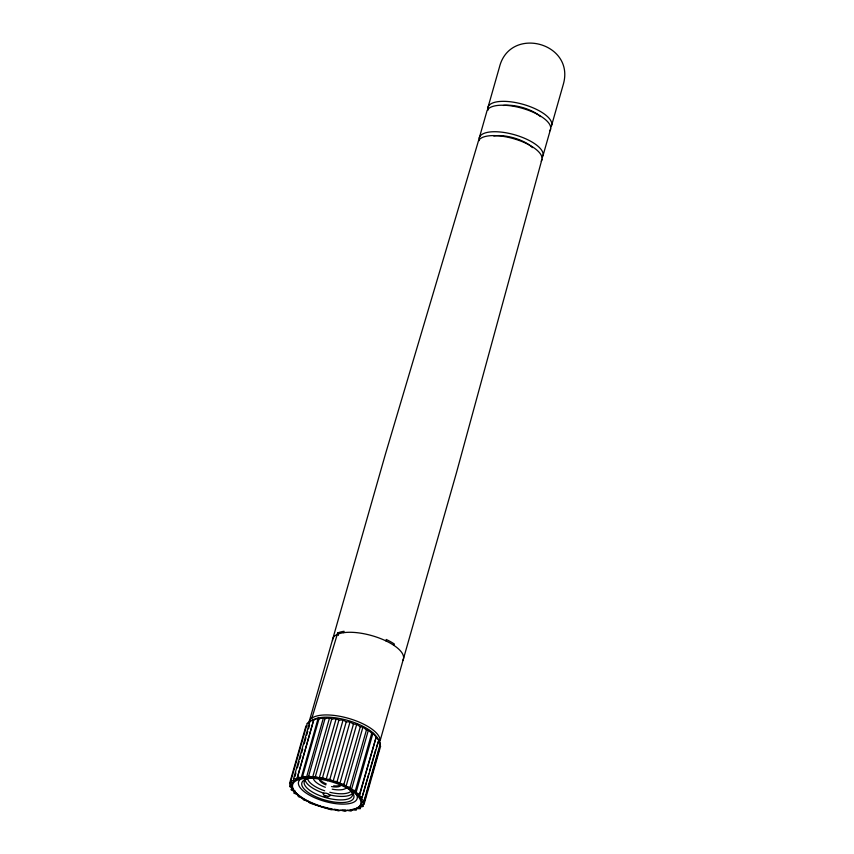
<?xml version="1.0" encoding="UTF-8"?>
<svg xmlns="http://www.w3.org/2000/svg" width="854" height="854" viewBox="0 0 854 854"><rect width="100%" height="100%" fill="white"/><g stroke="black" fill="none" stroke-linecap="round" stroke-linejoin="round"><path stroke-width="1.28" d="M360.9 806.069L360.174 808.631L356.769 808.685L356.203 810.158L352.446 809.848L351.111 811.065L347.14 810.393L345.091 811.3L341.056 810.286L338.365 810.862L334.426 809.56L331.203 809.763C323.922 807.67 316.973 805.493 309.821 803.048L307.653 801.148L303.65 799.952L302.188 798.084L298.377 796.622L297.672 794.85L294.192 793.185L294.278 791.573L291.257 789.758L291.983 787.196M362.459 797.657L359.449 795.843L359.534 794.231L376.326 736.618L378.845 740.151L361.594 799.034L364.028 800.924L362.395 802.023L364.156 803.913L361.84 804.692L362.854 806.518L359.94 806.945L360.174 808.631M542.012 159.132L456.452 472.753L380.019 741.058A36.743 13.888 15.9 0 0 346.607 717.83A36.743 13.888 15.9 0 0 309.052 722.249L307.248 723.381L290.872 780.887L291.887 782.712L289.57 783.492L291.321 785.381L289.698 786.491L292.132 788.37L291.257 789.758M289.57 783.492L305.945 725.985L307.109 726.028M289.698 786.491L290.424 783.929M293.552 778.784L309.938 721.278L313.824 719.495L297.512 777.247L296.957 778.731L293.552 778.784L293.787 780.471L290.872 780.887M294.865 776.692L295.932 772.902M297.373 767.863L299.167 761.565M299.882 759.046L300.96 755.267M301.686 752.748L302.754 748.958M304.195 743.919L305.988 737.621M306.703 735.102L307.782 731.323M308.497 728.804L309.575 725.025M337.309 634.383L337.693 633.006A36.743 13.888 15.9 0 1 344.087 631.287L343.692 632.665M479.169 138.327L486.727 111.799A33.114 12.511 15.9 0 1 523.342 108.597A33.114 12.511 15.9 0 1 549.859 130.769M487.826 107.935L499.387 67.338C509.667 25.214 575.297 42.583 563.33 84.279L551.769 124.876M296.957 778.731L313.824 719.495M294.192 793.185L294.918 790.623M297.512 777.247L301.281 777.567L318.147 718.331L318.99 718.844L323.452 717.798L325.011 718.609L329.537 717.894L331.736 719.047L336.177 718.63L338.91 720.146L343.094 719.975L346.244 721.865L350.044 721.876L353.46 724.128L356.737 724.256L360.281 726.861L362.95 727.042L366.451 729.956L368.405 730.106L371.736 733.287L372.931 733.34L375.92 736.724M301.281 777.567L302.604 776.35L318.99 718.844M302.604 776.35L306.586 777.023L323.452 717.798M306.586 777.023L308.636 776.115L325.011 718.609M308.636 776.115L312.671 777.119L329.537 717.894M312.671 777.119L315.361 776.553L331.736 719.047M315.361 776.553L319.3 777.855L336.177 718.63M319.3 777.855L322.524 777.652L338.91 720.146M322.524 777.652L326.217 779.2L343.094 719.975M326.217 779.2L329.857 779.371L346.244 721.865M359.534 794.231L356.054 792.565L355.349 790.793L351.538 789.331L350.076 787.463L346.073 786.267L343.906 784.367L339.871 783.492L337.074 781.634L333.167 781.1L350.044 721.876M337.074 781.634L353.46 724.128M339.871 783.492L356.737 724.256M343.906 784.367L360.281 726.861M385.859 640.863L386.254 639.475A36.743 13.888 15.9 0 1 394.334 644.012L393.94 645.389M346.073 786.267L362.95 727.042M350.076 787.463L366.451 729.956M351.538 789.331L368.405 730.106M355.349 790.793L371.736 733.287M356.054 792.565L372.931 733.34M359.449 795.843L376.326 736.618M543.112 155.268L550.67 128.74M362.672 795.255L368.768 773.831M369.494 771.311L375.589 749.887M376.315 747.367L378.845 740.151M364.028 800.924L380.404 743.418L378.461 739.81M362.854 806.518L366.131 795.021M366.857 792.459L370.497 779.681M371.223 777.129L375.6 761.789M376.326 759.238L379.24 749.011M364.156 803.913L380.542 746.407L379.902 744.528M311.902 718.097L337.693 633.006L338.355 635.44M310.653 721.235L308.999 722.249L385.485 453.954L478.069 142.191A33.114 12.511 15.9 0 1 514.684 138.988A33.114 12.511 15.9 0 1 541.201 161.171M313.898 719.741L318.147 718.331M307.248 723.381L308.753 723.487M329.857 779.371L333.167 781.1M379.614 745.894L380.542 746.407M379.838 743.065L380.404 743.418M487.986 110.219A33.114 12.511 15.9 0 1 521.666 103.942A33.114 12.511 15.9 0 1 550.958 126.915M503.454 105.469A24.617 9.298 15.9 0 1 540.422 116.582M324.232 795.138A3.533 1.334 15.9 0 1 324.381 793.11A3.533 1.334 15.9 0 1 329.441 794.636A3.533 1.334 15.9 0 1 328.117 796.312M332.537 640.553A36.743 13.888 15.9 0 1 371.533 635.547A36.743 13.888 15.9 0 1 402.896 660.302M479.329 140.622A33.114 12.511 15.9 0 1 513.008 134.334A33.114 12.511 15.9 0 1 542.301 157.307M493.815 136.021A24.617 9.298 15.9 0 1 532.426 147.625M341.141 784.762A11.294 4.27 15.9 0 1 331.501 786.566M325.897 784.879A11.294 4.27 15.9 0 1 319.599 778.293M341.162 784.41A11.294 4.27 15.9 0 1 333.668 785.808M326.196 783.833A11.294 4.27 15.9 0 1 319.674 778.72M346.788 787.452A17.582 6.64 15.9 0 1 332.206 789.171M325.353 787.281A17.582 6.64 15.9 0 1 313.247 777.375M327.477 780.705A3.533 1.334 15.9 0 1 327.135 780.161M351.56 790.601A23.09 8.721 15.9 0 1 329.825 792.288M324.68 790.804A23.09 8.721 15.9 0 1 307.653 778.965M352.916 792.971A25.054 9.469 15.9 0 1 328.971 794.722M323.741 793.195A25.054 9.469 15.9 0 1 305.262 780.353M349.991 789.363A25.054 9.469 15.9 0 1 326.922 797.956A25.054 9.469 15.9 0 1 308.091 778.261M308.902 777.983A25.054 9.469 15.9 0 1 310.717 777.556M343.137 785.413A27.018 10.205 15.9 0 1 347.364 802.002A27.018 10.205 15.9 0 1 308.572 792.747A27.018 10.205 15.9 0 1 312.233 778.037M356.065 793.676A30.456 11.508 15.9 0 1 326.121 801.735A30.456 11.508 15.9 0 1 300.789 779.029M316.236 804.564A36.081 13.632 15.9 0 1 295.078 780.214A36.081 13.632 15.9 0 1 344.867 785.979A36.081 13.632 15.9 0 1 354.474 808.994M353.513 809.24A36.081 13.632 15.9 0 1 350.343 809.805M345.496 810.115A36.081 13.632 15.9 0 1 342.315 810.072M337.81 809.731A36.081 13.632 15.9 0 1 334.288 809.272M331.886 808.866A36.081 13.632 15.9 0 1 329.463 808.386M328.256 808.119A36.081 13.632 15.9 0 1 322.171 806.539M320.976 806.176A36.081 13.632 15.9 0 1 317.4 804.991M312.639 720.21A35.398 13.376 15.9 0 1 348.058 720.498A35.398 13.376 15.9 0 1 377.799 739.02M324.733 796.718A2.007 0.758 15.9 0 0 327.968 797.113A2.007 0.758 15.9 0 0 325.513 795.586A2.007 0.758 15.9 0 0 324.733 796.718M303.191 798.693A35.398 13.376 15.9 0 0 360.004 805.546A35.398 13.376 15.9 0 0 316.877 778.699A35.398 13.376 15.9 0 0 303.191 798.693"/></g></svg>
